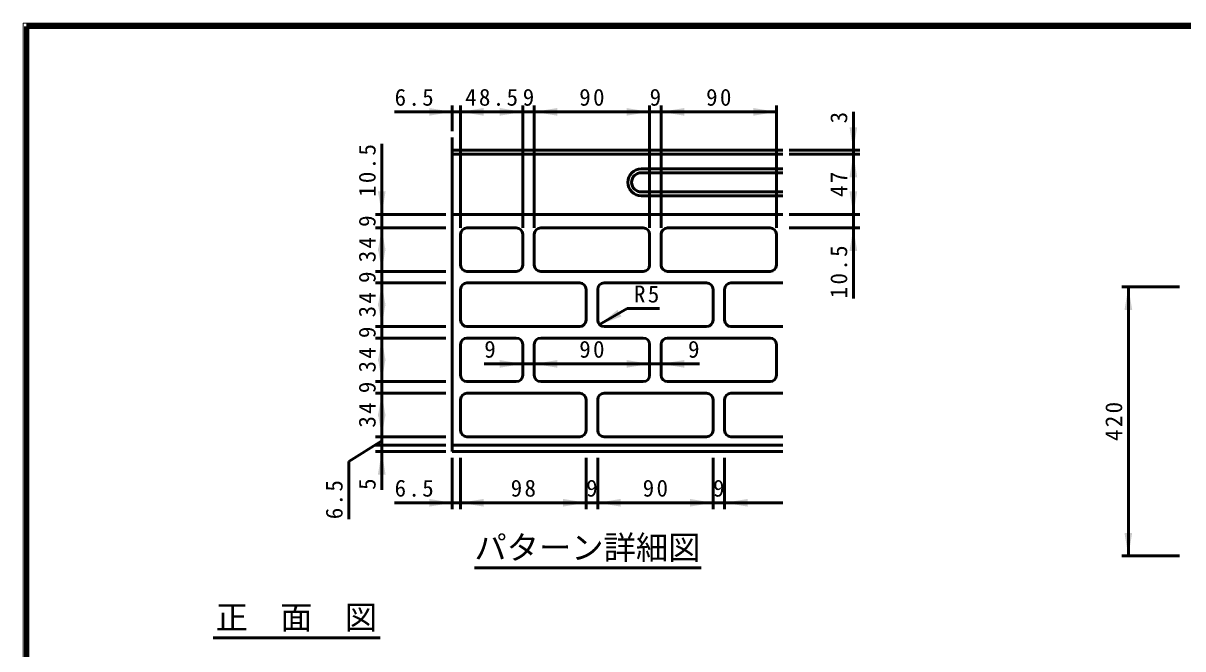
# Model space of a CAD drawing. Units: millimetres, scale not verified, with parts at other scales. Extents: x 100 to 4105, y 100 to 2870.
# Drawn here: x 100 to 1910, y 1894 to 2870 of the extents above; entities that cross this region are included whole.
import ezdxf
from ezdxf.enums import TextEntityAlignment as Align

# ---------------------------------------------------------------- set-up
doc = ezdxf.new("R2010")
doc.units = ezdxf.units.MM
doc.header["$LTSCALE"] = 5
doc.layers.add('V-nasSTD', color=7, linetype='Continuous', lineweight=35)
doc.styles.add('ＭＳ ゴシック', font='')
doc.styles.get('ＭＳ ゴシック').set_extended_font_data('MS Gothic')

msp = doc.modelspace()

# ---------------------------------------------------------------- hatches: boundary and pattern name
at = {"layer": 'V-nasSTD'}
for points in [[(733.611, 2725.635), (769.611, 2731.635), (733.611, 2737.635)], [(818.611, 2737.635), (782.611, 2731.635), (818.611, 2725.635)], [(843.611, 2725.635), (879.611, 2731.635), (843.611, 2737.635)], [(933.611, 2737.635), (897.611, 2731.635), (933.611, 2725.635)], [(1041.611, 2725.635), (1077.611, 2731.635), (1041.611, 2737.635)], [(1131.611, 2737.635), (1095.611, 2731.635), (1131.611, 2725.635)], [(1239.611, 2725.635), (1275.611, 2731.635), (1239.611, 2737.635)], [(1389.611, 2707.635), (1395.611, 2671.635), (1401.611, 2707.635)], [(1401.611, 2629.635), (1395.611, 2665.635), (1389.611, 2629.635)], [(653.611, 2607.635), (659.611, 2571.635), (665.611, 2607.635)], [(1389.611, 2607.635), (1395.611, 2571.635), (1401.611, 2607.635)], [(665.611, 2514.635), (659.611, 2550.635), (653.611, 2514.635)], [(1401.611, 2514.635), (1395.611, 2550.635), (1389.611, 2514.635)], [(653.611, 2518.635), (659.611, 2482.635), (665.611, 2518.635)], [(665.611, 2428.635), (659.611, 2464.635), (653.611, 2428.635)], [(1830.761, 2422.614), (1824.761, 2458.614), (1818.761, 2422.614)], [(653.611, 2432.635), (659.611, 2396.635), (665.611, 2432.635)], [(1027.716, 2422.76), (999.539, 2399.564), (1033.716, 2412.368)], [(665.611, 2342.635), (659.611, 2378.635), (653.611, 2342.635)], [(653.611, 2346.635), (659.611, 2310.635), (665.611, 2346.635)], [(843.611, 2332.377), (879.611, 2338.377), (843.611, 2344.377)], [(933.611, 2344.377), (897.611, 2338.377), (933.611, 2332.377)], [(1041.611, 2332.377), (1077.611, 2338.377), (1041.611, 2344.377)], [(1131.611, 2344.377), (1095.611, 2338.377), (1131.611, 2332.377)], [(665.611, 2256.635), (659.611, 2292.635), (653.611, 2256.635)], [(653.611, 2260.635), (659.611, 2224.635), (665.611, 2260.635)], [(665.611, 2165.635), (659.611, 2201.635), (653.611, 2165.635)], [(733.611, 2115.635), (769.611, 2121.635), (733.611, 2127.635)], [(818.611, 2127.635), (782.611, 2121.635), (818.611, 2115.635)], [(942.611, 2115.635), (978.611, 2121.635), (942.611, 2127.635)], [(1032.611, 2127.635), (996.611, 2121.635), (1032.611, 2115.635)], [(1140.611, 2115.635), (1176.611, 2121.635), (1140.611, 2127.635)], [(1230.611, 2127.635), (1194.611, 2121.635), (1230.611, 2115.635)], [(1818.761, 2074.614), (1824.761, 2038.614), (1830.761, 2074.614)]]:
    msp.add_hatch(color=256, dxfattribs=at).paths.add_polyline_path(points)

# ---------------------------------------------------------------- linework, layer by layer
at = {"layer": 'V-nasSTD', "lineweight": 100}
for p, q in [((105, 2865), (105, 105)), ((4100, 2865), (105, 2865))]:
    msp.add_line(p, q, dxfattribs=at)
at = {"layer": 'V-nasSTD', "lineweight": 50}
for p, q in [((769.611, 2701.635), (769.611, 2741.635)), ((782.611, 2550.635), (782.611, 2741.635)), ((879.611, 2550.635), (879.611, 2741.635)), ((897.611, 2550.635), (897.611, 2741.635)), ((1077.611, 2550.635), (1077.611, 2741.635)), ((1095.611, 2550.635), (1095.611, 2741.635)), ((1275.611, 2550.635), (1275.611, 2741.635)), ((679.611, 2731.635), (769.611, 2731.635)), ((769.611, 2731.635), (782.611, 2731.635)), ((782.611, 2731.635), (879.611, 2731.635)), ((879.611, 2731.635), (897.611, 2731.635)), ((897.611, 2731.635), (1077.611, 2731.635)), ((1077.611, 2731.635), (1095.611, 2731.635)), ((1095.611, 2731.635), (1275.611, 2731.635)), ((1395.611, 2731.635), (1395.611, 2671.635)), ((659.611, 2681.635), (659.611, 2571.635)), ((769.611, 2201.635), (769.611, 2691.635)), ((1285.611, 2671.635), (769.611, 2671.635)), ((1285.611, 2665.635), (769.611, 2665.635)), ((1295.611, 2671.635), (1405.611, 2671.635)), ((1295.611, 2665.635), (1405.611, 2665.635)), ((1395.611, 2671.635), (1395.611, 2665.635)), ((1395.611, 2571.635), (1395.611, 2665.635)), ((1064.611, 2642.635), (1285.611, 2642.635)), ((1064.611, 2636.635), (1285.611, 2636.635)), ((1064.611, 2606.635), (1285.611, 2606.635)), ((1064.611, 2600.635), (1285.611, 2600.635)), ((759.611, 2571.635), (649.611, 2571.635)), ((659.611, 2550.635), (659.611, 2571.635)), ((1285.611, 2571.635), (769.611, 2571.635)), ((1295.611, 2571.635), (1405.611, 2571.635)), ((1395.611, 2550.635), (1395.611, 2571.635)), ((759.611, 2550.635), (649.611, 2550.635)), ((659.611, 2482.635), (659.611, 2550.635)), ((782.611, 2540.635), (782.611, 2492.635)), ((869.611, 2550.635), (792.611, 2550.635)), ((879.611, 2492.635), (879.611, 2540.635)), ((897.611, 2540.635), (897.611, 2492.635)), ((907.611, 2550.635), (1067.611, 2550.635)), ((1077.611, 2492.635), (1077.611, 2540.635)), ((1095.611, 2540.635), (1095.611, 2492.635)), ((1105.611, 2550.635), (1265.611, 2550.635)), ((1275.611, 2540.635), (1275.611, 2492.635)), ((1295.61, 2550.635), (1405.61, 2550.635)), ((1395.611, 2440.635), (1395.611, 2550.635)), ((759.611, 2482.635), (649.611, 2482.635)), ((659.611, 2464.635), (659.611, 2482.635)), ((792.611, 2482.635), (869.611, 2482.635)), ((907.611, 2482.635), (1067.611, 2482.635)), ((1265.611, 2482.635), (1105.611, 2482.635)), ((759.611, 2464.635), (649.611, 2464.635)), ((659.611, 2396.635), (659.611, 2464.635)), ((792.611, 2464.635), (968.611, 2464.635)), ((1166.611, 2464.635), (1006.611, 2464.635)), ((1204.611, 2464.635), (1285.611, 2464.635)), ((782.611, 2406.635), (782.611, 2454.635)), ((978.611, 2406.635), (978.611, 2454.635)), ((996.611, 2406.635), (996.611, 2454.635)), ((1176.611, 2406.635), (1176.611, 2454.635)), ((1194.611, 2406.635), (1194.611, 2454.635)), ((1904.761, 2458.614), (1814.761, 2458.614)), ((1824.761, 2038.614), (1824.761, 2458.614)), ((1042.841, 2424.564), (999.539, 2399.564)), ((1092.841, 2424.564), (1042.841, 2424.564)), ((759.611, 2396.635), (649.611, 2396.635)), ((659.611, 2378.635), (659.611, 2396.635)), ((792.611, 2396.635), (968.611, 2396.635)), ((1006.611, 2396.635), (1166.611, 2396.635)), ((1204.611, 2396.635), (1285.611, 2396.635)), ((759.611, 2378.635), (649.611, 2378.635)), ((659.611, 2310.635), (659.611, 2378.635)), ((869.611, 2378.635), (792.611, 2378.635)), ((907.611, 2378.635), (1067.611, 2378.635)), ((1105.611, 2378.635), (1265.611, 2378.635)), ((782.611, 2368.635), (782.611, 2320.635)), ((879.611, 2320.635), (879.611, 2368.635)), ((897.611, 2368.635), (897.611, 2320.635)), ((1077.611, 2320.635), (1077.611, 2368.635)), ((1095.611, 2368.635), (1095.611, 2320.635)), ((1275.611, 2368.635), (1275.611, 2320.635)), ((819.611, 2338.377), (879.611, 2338.377)), ((879.611, 2338.377), (897.611, 2338.377)), ((897.611, 2338.377), (1077.611, 2338.377)), ((1077.611, 2338.377), (1095.611, 2338.377)), ((1155.611, 2338.377), (1095.611, 2338.377)), ((759.611, 2310.635), (649.611, 2310.635)), ((659.611, 2292.635), (659.611, 2310.635)), ((792.611, 2310.635), (869.611, 2310.635)), ((907.611, 2310.635), (1067.611, 2310.635)), ((1265.611, 2310.635), (1105.611, 2310.635)), ((759.611, 2292.635), (649.611, 2292.635)), ((659.611, 2224.635), (659.611, 2292.635)), ((782.611, 2234.635), (782.611, 2282.635)), ((792.611, 2292.635), (968.611, 2292.635)), ((978.611, 2234.635), (978.611, 2282.635)), ((996.611, 2234.635), (996.611, 2282.635)), ((1166.611, 2292.635), (1006.611, 2292.635)), ((1176.611, 2234.635), (1176.611, 2282.635)), ((1194.611, 2234.635), (1194.611, 2282.635)), ((1204.611, 2292.635), (1285.611, 2292.635)), ((608.075, 2185.919), (659.611, 2218.135)), ((759.611, 2224.635), (649.611, 2224.635)), ((759.611, 2211.635), (649.611, 2211.635)), ((659.611, 2211.635), (659.611, 2224.635)), ((659.611, 2201.635), (659.611, 2211.635)), ((1285.611, 2211.635), (769.611, 2211.635)), ((792.611, 2224.635), (968.611, 2224.635)), ((1006.611, 2224.635), (1166.611, 2224.635)), ((1204.611, 2224.635), (1285.611, 2224.635)), ((759.611, 2201.635), (649.611, 2201.635)), ((659.611, 2141.635), (659.611, 2201.635)), ((769.611, 2201.635), (1285.611, 2201.635)), ((769.611, 2191.635), (769.611, 2111.635)), ((782.611, 2191.635), (782.611, 2111.635)), ((978.611, 2191.635), (978.611, 2111.635)), ((996.611, 2191.635), (996.611, 2111.635)), ((1176.611, 2191.635), (1176.611, 2111.635)), ((1194.611, 2191.635), (1194.611, 2111.635)), ((608.075, 2095.919), (608.075, 2185.919)), ((679.611, 2121.635), (769.611, 2121.635)), ((769.611, 2121.635), (782.611, 2121.635)), ((782.611, 2121.635), (978.611, 2121.635)), ((978.611, 2121.635), (996.611, 2121.635)), ((996.611, 2121.635), (1176.611, 2121.635)), ((1176.611, 2121.635), (1194.611, 2121.635)), ((1194.611, 2121.635), (1285.611, 2121.635)), ((1904.761, 2038.614), (1814.761, 2038.614)), ((804.156, 2019.872), (1158.166, 2019.872)), ((396.307, 1910.892), (657.113, 1910.892))]:
    msp.add_line(p, q, dxfattribs=at)
at = {"layer": 'V-nasSTD', "lineweight": 13}
msp.add_lwpolyline([(100, 100), (100, 2870), (4105, 2870), (4105, 100)], close=True, dxfattribs=at)
at = {"layer": 'V-nasSTD', "lineweight": 50}
for centre, radius, start, end in [((1064.611, 2621.635), 21, 90, 270), ((1064.611, 2621.635), 15, 90, 270), ((792.611, 2540.635), 10, 90, 180), ((869.611, 2540.635), 10, 0, 90), ((907.611, 2540.635), 10, 90, 180), ((1067.611, 2540.635), 10, 0, 90), ((1105.611, 2540.635), 10, 90, 180), ((1265.611, 2540.635), 10, 0, 90), ((792.611, 2492.635), 10, 180, 270), ((869.611, 2492.635), 10, 270, 0), ((907.611, 2492.635), 10, 180, 270), ((1067.611, 2492.635), 10, 270, 0), ((1105.611, 2492.635), 10, 180, 270), ((1265.611, 2492.635), 10, 270, 0), ((792.611, 2454.635), 10, 90, 180), ((968.611, 2454.635), 10, 0, 90), ((1006.611, 2454.635), 10, 90, 180), ((1166.611, 2454.635), 10, 0, 90), ((1204.611, 2454.635), 10, 90, 180), ((792.611, 2406.635), 10, 180, 270), ((968.611, 2406.635), 10, 270, 0), ((1006.611, 2406.635), 10, 180, 270), ((1166.611, 2406.635), 10, 270, 0), ((1204.611, 2406.635), 10, 180, 270), ((792.611, 2368.635), 10, 90, 180), ((869.611, 2368.635), 10, 0, 90), ((907.611, 2368.635), 10, 90, 180), ((1067.611, 2368.635), 10, 0, 90), ((1105.611, 2368.635), 10, 90, 180), ((1265.611, 2368.635), 10, 0, 90), ((792.611, 2320.635), 10, 180, 270), ((869.611, 2320.635), 10, 270, 0), ((907.611, 2320.635), 10, 180, 270), ((1067.611, 2320.635), 10, 270, 0), ((1105.611, 2320.635), 10, 180, 270), ((1265.611, 2320.635), 10, 270, 0), ((792.611, 2282.635), 10, 90, 180), ((968.611, 2282.635), 10, 0, 90), ((1006.611, 2282.635), 10, 90, 180), ((1166.611, 2282.635), 10, 0, 90), ((1204.611, 2282.635), 10, 90, 180), ((792.611, 2234.635), 10, 180, 270), ((968.611, 2234.635), 10, 270, 0), ((1006.611, 2234.635), 10, 180, 270), ((1166.611, 2234.635), 10, 270, 0), ((1204.611, 2234.635), 10, 180, 270)]:
    msp.add_arc(centre, radius, start, end, dxfattribs=at)

# ---------------------------------------------------------------- texts
at = {"layer": 'V-nasSTD', "style": 'ＭＳ ゴシック'}
for s, height, p in [('9', 26.39, (879.611, 2767.635)), ('9', 26.39, (1077.611, 2767.635)), ('9', 26.39, (819.611, 2374.377)), ('9', 26.39, (1137.611, 2374.377)), ('9', 26.39, (978.611, 2157.635)), ('9', 26.39, (1176.611, 2157.635)), ('パターン詳細図', 36.95, (804.156, 2070.272)), ('正\u3000面\u3000図', 36.95, (400.307, 1961.292))]:
    msp.add_text(s, height=height, dxfattribs=at).set_placement(p, align=Align.TOP_LEFT)
for s, p in [('3', (1359.611, 2713.635)), ('9', (623.611, 2552.135)), ('9', (623.611, 2464.635)), ('9', (623.611, 2378.635)), ('9', (623.611, 2292.635)), ('5', (623.611, 2141.635))]:
    msp.add_text(s, height=26.39, rotation=90, dxfattribs=at).set_placement(p, align=Align.TOP_LEFT)
at = {"layer": 'V-nasSTD', "char_height": 26.39, "attachment_point": 1, "style": 'ＭＳ ゴシック'}
for s, insert in [('\\T1.2;6.5', (679.611, 2767.635)), ('\\T1.2;48.5', (789.711, 2767.635)), ('\\T1.2;90', (967.811, 2767.635)), ('\\T1.2;90', (1165.811, 2767.635)), ('\\T1.2;R5', (1053.241, 2460.564)), ('\\T1.2;90', (967.811, 2374.377)), ('\\T1.2;6.5', (679.611, 2157.635)), ('\\T1.2;98', (860.811, 2157.635)), ('\\T1.2;90', (1066.811, 2157.635))]:
    msp.add_mtext(s, dxfattribs=dict(at, insert=insert))
at = {"layer": 'V-nasSTD', "char_height": 26.39, "attachment_point": 1, "rotation": 90, "style": 'ＭＳ ゴシック'}
for s, insert in [('\\T1.2;10.5', (623.611, 2598.835)), ('\\T1.2;47', (1359.611, 2598.835)), ('\\T1.2;34', (623.611, 2496.835)), ('\\T1.2;10.5', (1359.611, 2440.635)), ('\\T1.2;34', (623.611, 2410.835)), ('\\T1.2;34', (623.611, 2324.835)), ('\\T1.2;34', (623.611, 2238.835)), ('\\T1.2;420', (1788.761, 2218.014)), ('\\T1.2;6.5', (572.075, 2095.919))]:
    msp.add_mtext(s, dxfattribs=dict(at, insert=insert))

doc.saveas('drawing.dxf')
